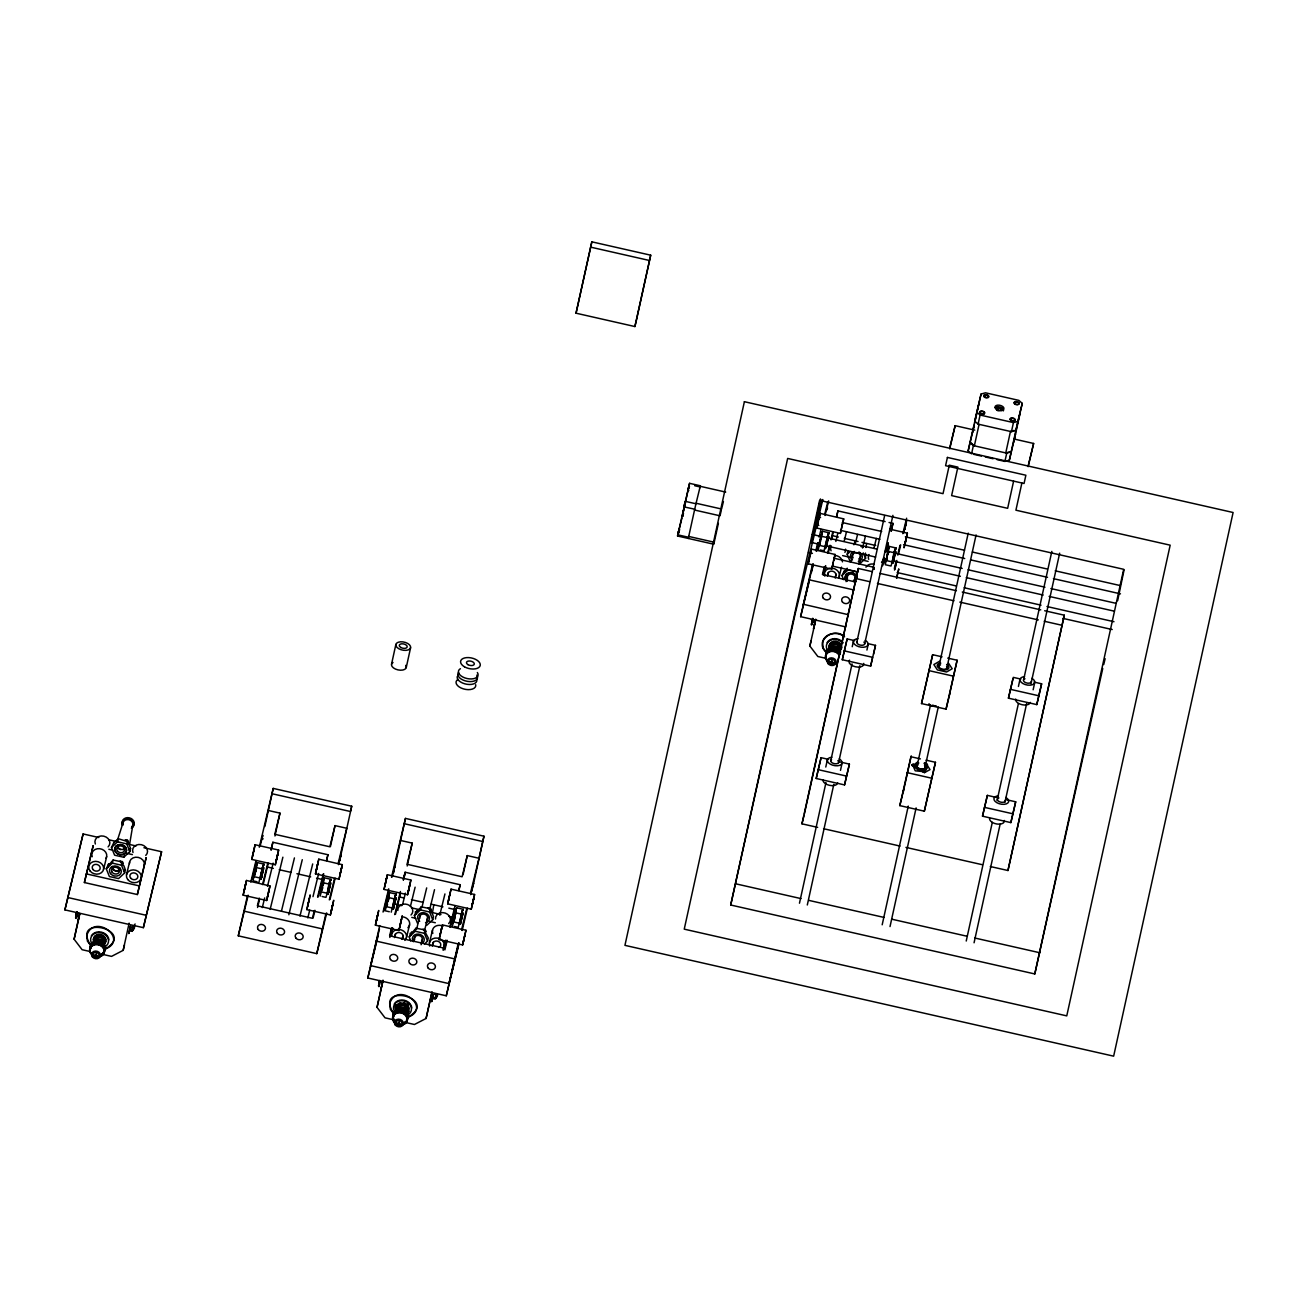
<?xml version="1.0" encoding="UTF-8"?>
<svg xmlns="http://www.w3.org/2000/svg" width="1298" height="1298" viewBox="0 0 1298 1298"><rect width="100%" height="100%" fill="white"/><g stroke="black" fill="none" stroke-linecap="round" stroke-linejoin="round"><path stroke-width="1.5" d="M132.591 929.238C132.153 933.976 128.015 928.962 130.741 926.123M133.045 927.794L133.353 925.604M435.998 996.361C436.128 1001.115 430.968 999.038 433.386 995.16M255.106 871.412L257.377 862.618L264.029 864.127L263.721 865.393L264.029 864.127M331.022 879.33L330.714 880.579L331.022 879.33L324.37 877.821L323.445 880.206L323.17 882.754L328.897 884.052L330.114 880.239L327.583 891.969M389.303 911.731L385.49 910.871L385.474 909.687L389.043 893.868L389.627 892.602L396.279 894.111L395.971 895.377L396.279 894.111M818.843 545.501L822.429 531.271L829.081 532.78L828.789 534.046L829.081 532.78M825.155 547.285L824.603 549.573M891.904 563.008L891.012 566.025L885.301 564.727L888.497 548.859L889.422 546.458L896.091 547.983L895.782 549.232L896.091 547.983M76.047 918.449L76.793 914.895M268.199 893.998L266.69 900.504L243.148 895.166L244.495 889.016M268.654 891.969L270 885.966L246.474 880.466L245.127 886.631M276.847 858.254L275.322 864.76L251.78 859.422L253.37 852.251M277.301 856.226L278.648 850.06L255.106 844.722L253.759 850.888M266.69 900.504L268.264 893.332M270 885.966L268.491 892.326M275.322 864.76L276.912 857.589M331.915 908.438L330.39 914.944L306.847 909.606L308.21 903.457M340.822 871.51L339.005 879.2L315.463 873.862L316.826 867.697M340.757 871.672L342.315 864.663L318.789 859.162L317.442 865.312M330.39 914.944L331.98 907.789M339.005 879.2L340.368 873.035M342.315 864.663L340.822 871.007M400.449 923.981L398.94 930.488L375.398 925.15L376.745 919M409.389 887.053L407.572 894.744L384.03 889.406L385.392 883.24M409.324 887.215L410.898 880.044L387.356 874.706L386.009 880.871M387.956 899.027L386.171 907.253M398.94 930.488L400.287 924.338M407.572 894.744L408.919 888.578M464.149 938.422L462.64 944.944L439.097 939.606L440.444 933.44M464.619 936.393L465.966 930.244L442.423 924.906L441.077 931.055M472.764 902.678L471.255 909.184L447.713 903.846L449.059 897.681M473.235 900.65L474.581 894.484L451.039 889.146L449.692 895.312M455.533 911.034L453.992 918.627M462.64 944.944L464.213 937.773M471.255 909.184L472.602 903.019M832.716 565.182L831.742 569.157L808.2 563.819L809.563 557.669M810.179 555.284L811.526 549.119L835.068 554.457L833.997 559.584M840.99 531.012L840.39 533.413L816.848 528.075L818.421 520.904M842.629 523.824L843.7 518.875L820.174 513.375L819.476 516.75M818.73 546.02L819.671 543.051M821.342 534.646L820.807 537.194M827.718 536.09L827.443 537.469M831.742 569.157L833.316 561.985M840.39 533.413L841.964 526.242M843.7 518.875L842.191 525.219M885.739 561.207L886.372 559.487M894.711 551.277L894.436 552.672M897.81 573.359L898.784 568.897L896.95 576.604M889.73 529.146L907.383 533.154L906.312 538.264M129.897 929.757L129.946 930.909M435.56 998.503L435.511 997.367M257.053 881.748L253.24 880.888L253.224 879.703L257.377 862.618M260.525 877.042L260.038 878.941L263.121 865.052L258.967 882.186M320.233 896.074L324.37 877.821M328.897 884.052L327.112 893.868M392.58 907.416L395.371 895.085L391.217 912.17M454.625 915.658L452.905 922.667L454.949 914.392M461.471 913.289L462.364 910.287L459.362 923.851M820.206 549.963L824.019 550.839L828.173 533.689L825.171 547.318M893.949 552.688L892.343 561.271L895.166 548.892L893.949 552.688L888.221 551.39M888.546 549.476L889.422 546.458M133.207 927.648L133.483 926.399M129.54 844.674L132.867 824.944M432.461 912.802L433.792 904.901M865.944 547.513L866.61 543.57M688.329 538.459L688.735 536.447L714.225 542.223L713.835 544.235L677.54 536.009L689.562 483.327L700.352 485.776L699.947 487.788L700.141 486.961L694.738 485.744M689.562 483.327L682.342 516.215L682.683 514.381M1117.627 600.763L1124.084 569.887M253.97 876.896L255.154 871.315M321.401 890.055L322.147 886.502M386.204 906.88L388.735 895.62M133.142 928.995L133.402 927.956M256.29 865.993L256.193 867.421M263.397 869.238L262.877 871.234M323.283 881.18L322.293 886.648M328.459 892.7L328.994 890.704M392.402 908.275L392.759 907.026M453.099 922.586L453.197 921.158M460.709 922.683L461.228 920.688M819.314 517.237L818.876 518.924M827.54 538.378L827.41 538.962M826.534 546.15L826.177 547.837L826.68 545.468M828.449 537.891L828.156 538.881M834.095 558.903L834.29 557.897L833.77 560.006M888.53 549.881L887.978 552.429M893.527 561.353L893.933 559.876M895.442 553.078L895.149 554.068L895.506 552.916M260.768 878.194L260.541 879.265L261.287 875.874L260.768 878.194L254.1 876.685M327.761 893.381L327.534 894.452L328.28 891.061L327.761 893.381L321.109 891.872M393.408 905.29L392.791 909.249L393.554 904.966M460.011 923.365L459.784 924.436L460.53 921.045L460.011 923.365L453.343 921.856L452.483 926.058M463.272 909.314L462.964 910.563L463.272 909.314L456.62 907.805L456.036 909.071L455.42 912.737L461.131 914.035M825.82 546.847L825.593 547.918L826.339 544.527L825.82 546.847L819.168 545.338L818.308 549.541M892.813 562.034L892.602 563.105L893.349 559.714L892.813 562.034L886.161 560.525M256.177 866.512L255.3 871.445M255.057 874.738L255.025 875.128M261.612 876.815L261.109 879.184L261.758 876.507M263.251 869.92L263.754 867.551L263.105 870.228M321.855 887.134L320.655 892.683L321.32 890.834M321.141 891.207L320.931 892.456M322.991 882.575L323.186 881.699M328.605 892.002L328.118 894.371L329.059 889.974M330.244 885.122L330.747 882.737L329.789 887.151M393.002 908.178L386.35 906.669L388.735 895.896L387.778 898.995M393.862 906.799L393.359 909.168L394.008 906.491M395.484 899.92L395.728 898.703L395.111 901.218M432.623 997.691L433.191 995.095M436.047 997.107L436.323 996.085M453.213 922.067L454.965 914.23M455.663 914.149L455.858 913.127L455.549 914.392M460.109 921.84L460.839 918.562M460.855 921.986L460.352 924.354L461.001 921.677M462.494 915.106L462.721 913.889L462.039 917.134M683.932 506.885L684.922 502.618L683.932 506.885L694.722 509.189L688.54 537.275L677.751 534.825M678.724 532.959L679.179 530.898M817.691 524.214L817.983 522.834M819.022 545.549L821.456 534.825M828.302 538.573L828.805 536.204L827.929 539.887M812.824 618.335L811.347 624.809L812.759 618.497M841.234 529.552L841.737 527.248M886.015 560.736L886.015 559.827M887.102 558.578L887.069 558.984M893.04 559.925L893.008 560.33M893.673 560.655L893.17 563.024L894.111 558.627M895.295 553.775L895.798 551.39L894.922 555.073M905.42 541.688L904.073 547.853L905.209 542.613M76.988 912.056L75.625 917.946L77.02 911.699M133.321 926.594L133.077 927.535M133.223 928.589L132.785 930.617L133.759 926.22M133.743 926.48L133.548 927.113M244.3 889.941L243.927 891.742L244.446 889.617M253.97 849.947L254.343 848.146L253.824 850.271M256.42 868.962L255.82 871.672M262.358 870.309L261.531 874.025M263.04 870.861L263.445 869.06M267.842 895.279L267.469 896.983L267.972 894.955M277.512 855.285L277.886 853.484L277.366 855.609M307.999 904.381L307.642 906.101L308.145 904.073M317.653 864.387L318.01 862.586L317.507 864.711M322.05 889.925L322.65 887.215M323.251 884.944L323.608 883.143L323.299 884.409M329.124 885.171L329.368 884.019M328.41 892.862L328.816 891.077M330.033 886.047L330.438 884.263M332.58 905.485L333.716 900.26L332.207 906.767M340.157 873.96L339.8 875.679L340.952 870.277M376.534 919.925L376.16 921.726L376.68 919.601M377.572 915.69L377.945 913.889L377.426 915.999M386.204 879.947L386.577 878.129L386.074 880.255M387.469 903.943L387.096 905.728L387.421 904.463M394.608 900.293L394.008 903.002M395.29 900.844L395.987 897.535L395.355 900.212M400.076 925.263L399.719 926.983L400.222 924.939M440.249 934.365L439.892 936.085L440.493 933.83M449.887 894.371L450.26 892.57L449.741 894.695M436.144 996.718L435.706 998.681L436.355 995.744M455.176 913.76L455.728 911.082L455.063 912.932M454.3 919.909L454.9 917.215M461.374 915.155L461.91 912.494L458.21 927.356L454.397 926.496M461.423 916.274L461.796 914.473L461.488 915.739M460.66 922.846L461.066 921.061M462.283 916.031L462.98 912.737L462.104 916.404M463.792 939.703L463.418 941.423L463.938 939.395M472.407 903.943L472.034 905.663L472.553 903.635M473.429 899.709L473.802 897.908L472.342 904.057M688.686 487.334C689.27 484.284 686.723 495.982 688.557 487.918M682.797 516.182L683.17 514.495M688.524 490.092L688.297 491.163L688.621 489.898M689.173 487.448L689.4 486.328L689.092 487.642M809.352 558.594L808.995 560.298L809.303 559.114M810.39 554.36L810.747 552.559L810.244 554.668M819.2 544.673L821.293 535.474M820.985 537.226L821.277 534.792M826.469 546.328L826.875 544.527M828.108 539.514L828.513 537.713M832.894 563.932L832.683 565.117M842.564 523.938L842.937 522.137L842.418 524.262M886.21 559.86L886.274 558.659M887.8 552.38L888.27 549.979M893.462 561.515L893.868 559.73M906.247 538.378L906.621 536.577L906.101 538.702M143.932 847.74L161.585 851.731L143.364 927.664L64.9 909.882L83.104 833.949L98.81 837.502M83.104 833.949L64.9 909.882M84.386 882.543L93.164 845.712L84.386 882.543L137.361 894.549L146.139 857.718L137.361 894.549M89.968 951.483L82.115 949.714L74.116 939.217L79.6 913.776L75.673 912.883M79.681 914.506L74.116 939.217M108.237 865.782L113.088 860.039L119.951 861.466L123.862 865.798L125.371 869.855L124.624 872.954L118.556 878.6L109.389 876.523L106.274 868.784L108.691 863.738L107.945 867.145M98.291 956.723L95.695 956.237L96.555 952.424M101.731 954.16L111.547 956.383L123.164 950.347L129.135 923.138M143.364 927.664L161.585 851.731M326.69 913.013L316.777 953.641L238.28 935.842L247.496 895.588M262.099 838.459L262.796 835.247L260.444 844.917M259.292 847.221L273.213 788.405L351.726 806.22L339.541 861.061L340.839 855.771M264.841 826.534L273.213 788.405M263.202 884.36L268.264 863.219M271.201 849.882L272.872 842.256L327.923 854.733L326.658 860.46M274.949 835.993L279.979 813.132L268.248 810.471M322.894 877.61L323.737 873.797M330.422 846.572L335.03 825.609L346.744 828.27L338.259 863.089M316.777 953.641L325.993 913.386M391.525 664.235L395.874 644.425M406.242 667.578L410.59 647.751A7.545 4.089 12.4 0 0 400.401 641.812A7.545 4.089 12.4 0 0 398.713 648.692A7.545 4.089 12.4 0 0 410.59 647.751M458.957 943.808L446.285 995.793L367.821 977.994L379.746 925.571M384.078 910.92L386.025 902.061M391.525 877.205L405.463 818.405L483.976 836.204L473.089 885.755M394.576 867.956L405.463 818.405M395.452 914.344L400.514 893.202M403.451 879.866L405.122 872.24L460.173 884.733L458.908 890.444M404.132 877.626L404.96 873.814M407.199 865.993L412.212 843.116L400.498 840.455M394.835 1020.05L385.035 1017.827L377.037 1007.345L383.007 980.136M383.024 980.671L377.037 1007.345M411.158 933.911L416.009 928.167L422.872 929.579M416.35 912.575L421.201 906.831L428.064 908.243L431.196 910.742L433.5 916.631L432.737 919.73L426.685 925.377M401.212 1024.852L398.616 1024.349L399.476 1020.553M576.036 313.191L591.839 241.834L650.704 255.187L636.182 321.255L634.884 326.544L576.036 313.191L591.839 241.834M404.651 1022.272L414.451 1024.495L426.085 1018.459L431.634 993.213M432.072 991.802L426.085 1018.459M463.078 874.657L467.264 855.593L478.994 858.254L483.976 836.204M446.285 995.793L458.243 943.37M462.169 930.488L467.426 908.178M471.791 891.045L473.559 883.029L470.72 894.646M634.884 326.544L650.704 255.187M714.046 543.051L718.378 523.354M730.709 905.014L819.606 500.363L1123.695 569.303L1034.798 973.954L730.709 905.014L795.317 613.273L822.851 499.535M820.433 498.951L811.477 542.921L822.023 499.6M845.744 626.902L800.623 616.664L812.548 564.241M816.507 551.358L818.454 542.499M826.81 508.702L827.507 505.506M827.816 504.711L828.643 500.898M831.547 539.53L833.316 531.872M836.675 516.62L837.924 510.909L885.122 521.601M825.69 658.281L817.837 656.496L809.855 646.015L815.842 619.341M843.96 572.58L847.221 568.199M834.014 663.505L831.418 663.018L832.294 659.222M817.659 827.378L801.969 823.824L858.303 568.475L872.045 571.591M804.419 813.765L858.303 568.475M839.952 761.958L849.411 764.116L844.544 784.917L816.199 778.476L821.066 757.675L828.627 759.395M867.94 643.63L875.501 645.349L870.65 666.15L842.288 659.725L847.156 638.924L854.717 640.644M821.066 757.675L816.199 778.476M847.156 638.924L842.288 659.725M825.771 767.053L827.361 759.849M852.218 646.729L853.403 641.326M799.471 903.213L825.966 782.564M830.752 760.806L852.04 663.895M856.826 642.137L884.636 515.566M807.307 904.982L833.819 784.333M838.605 762.591L859.893 665.679M864.679 643.922L892.91 515.355M887.54 548.162L888.367 544.349M891.304 531.012L892.975 523.386L889.049 522.494M840.487 770.379L842.077 763.175M866.934 650.055L868.119 644.652M844.544 784.917L849.411 764.116M870.65 666.15L872.58 657.307L844.235 650.882M873.554 654.192L875.501 645.349M894.971 569.157L896.529 562.066M906.734 520.612L904.609 529.714L905.89 524.408M974.766 430.125L955.15 425.663L949.698 448.881M973.37 445.587L971.569 453.846L968.162 450.844L969.963 442.586L973.37 445.587L1006.729 453.148L1011.174 451.931L1009.357 460.19L1004.912 461.407L997.059 459.638M981.077 394.024L974.684 421.12L978.092 424.121L1011.45 431.682L1015.88 430.449L1022.272 403.37L1018.865 400.368L985.506 392.807L981.077 394.024L970.093 442.05L974.36 445.814L979.081 424.349M972.543 432.851L974.003 426.231M974.652 423.164L978.952 403.646M978.092 424.121L980.087 415.036L976.68 412.034M949.925 693.246L946.047 709.13L921.515 703.565L932.645 654.695L942.072 656.82M932.645 654.695L921.515 703.565M926.026 760.157L935.469 762.299L924.338 811.185L899.822 805.62L910.936 756.75L920.379 758.876M903.148 792.413L911.245 755.858M911.683 765.479L913.289 763.857L912.754 766.047L911.845 764.684M929.757 704.636L928.687 704.068L931.915 705.966M882.186 924.793L908.259 806.107M916.956 766.55L930.423 705.236M939.119 665.663L968.227 533.137M890.022 926.577L916.112 807.891M924.793 768.335L938.276 707.004M946.534 669.427L976.08 534.922M924.387 772.878L925.993 771.272L922.229 771.564L924.565 772.099M926.48 764.311L924.322 762.981L927.551 764.879L926.658 763.516M946.047 709.13L957.161 660.244L947.735 658.118M949.617 694.138L957.064 660.228M924.338 811.185L935.469 762.299M1004.912 461.407L1006.729 453.148M1011.45 431.682L1013.446 422.596L1017.875 421.363L1022.272 403.37M1017.875 421.363L1011.304 451.396L1005.755 452.937L1010.461 431.455L1014.16 430.433M1013.738 442.18L1020.147 412.991M1013.608 481.152L1007.654 508.313L951.612 495.609L957.875 467.118L949.292 465.171L943.029 493.662L787.659 458.437L684.241 929.157L1066.761 1015.88L1170.179 545.176L1015.912 510.195L1021.883 483.018M1013.998 439.016L1033.63 443.462L1028.162 466.663M1006.258 799.665L1015.701 801.807L1010.85 822.608L982.505 816.182L987.356 795.382L996.799 797.524M1034.068 682.083L1041.629 683.803L1036.778 704.603L1008.432 698.178L1013.284 677.378L1020.845 679.081M987.356 795.382L982.505 816.182M1012.894 679.146L1008.432 698.178M1018.427 686.464L1020.017 679.243M966.231 941.018L992.305 822.348M997.075 800.59L1018.378 703.678M1023.587 679.941L1051.834 551.39M974.068 942.786L1000.141 824.116M1004.928 802.359L1026.653 703.484M1031.001 683.705L1059.671 553.159M1033.143 689.79L1034.733 682.586M1010.85 822.608L1015.701 801.807M1036.778 704.603L1041.629 683.803M990.293 866.529L1007.962 870.52L1064.295 615.187L1044.679 610.741M1064.295 615.187L1007.962 870.52M1034.798 973.954L1102.748 668.502M129.93 928.492L130.449 926.172M133.077 929.206L133.321 928.135M133.889 925.863L133.353 928.2M255.446 869.92L255.755 868.54M261.661 876.507L262.066 874.787M262.796 871.948L263.202 870.228M276.685 858.595L276.101 861.32L276.62 859.211M308.827 901.072L310.173 894.922L306.847 909.606M322.748 883.727L322.099 886.599M328.362 889.568L327.794 892.278L328.297 890.185M328.978 887.199L329.546 884.49L329.043 886.599M331.753 908.795L331.185 911.439L331.688 909.411M340.985 870.65L341.552 867.924L341.049 870.049M377.361 916.615L378.724 910.45L377.199 916.972M387.68 899.903L388.54 895.847L388.07 897.745M394.073 901.347L394.365 899.968M393.911 906.491L394.3 904.771M395.046 901.948L395.436 900.212M400.904 921.953L402.266 915.788L400.741 922.31M409.551 886.21L410.119 883.467L409.6 885.593M435.982 997.335L436.242 996.264M453.651 920.039L454.284 917.167M460.904 921.677L461.309 919.957M684.663 505.928L684.306 507.583L684.76 505.717M679.552 529.47L679.276 530.671M685.052 504.435L685.409 502.732L685.084 504.062M826.226 543.959L826.875 541.023M826.729 545.16L827.118 543.44M813.132 619.373L812.467 622.326M886.453 558.708L888.465 550.011M896.804 577.448L896.594 578.373L897.032 576.442M76.971 914.522L77.199 913.516M244.219 890.055L244.722 887.994M244.9 887.637L245.695 883.906L245.176 886.015M254.035 849.833L253.175 853.646M254.862 871.948L253.743 877.221M254.7 873.489L256.014 867.794M261.482 872.856L261.823 871.364M261.969 875.128L262.326 873.586M262.537 873.148L262.894 871.607M267.761 895.393L268.199 893.495M268.443 892.975L269.238 889.244L268.718 891.353M277.074 857.232L277.577 855.171M307.934 904.495L308.437 902.451M308.599 902.078L309.411 898.346L308.664 901.429M317.053 866.691L316.241 870.423L316.761 868.313M317.215 866.334L317.718 864.273M321.709 888.676L322.034 887.183M328.962 890.331L329.319 888.773M329.887 886.794L329.205 889.795M332.142 907.416L333.034 903.635L332.434 905.793M332.645 905.371L331.785 909.168M340.092 874.073L340.595 872.029M376.469 920.039L376.972 917.994M377.134 917.621L377.637 915.577M385.603 882.234L384.825 885.885L385.328 883.857M385.782 881.877L386.285 879.817M386.95 903.473L387.291 901.98M388.07 901.656L388.783 898.378L388.134 901.007M394.219 905.112L394.576 903.57M394.77 903.132L395.144 901.591M379.584 981.677L378.529 986.139L379.811 980.412L379.081 983.624M400.011 925.377L400.514 923.332M400.676 922.959L401.488 919.227L400.968 921.337M409.146 887.572L408.351 891.32L409.519 885.82M440.184 934.479L440.671 932.435M440.849 932.061L441.644 928.33L441.125 930.455M449.286 896.675L448.491 900.423L449.011 898.297M449.952 894.257L449.092 898.07M454.868 915.139L453.862 919.568M461.212 920.314L461.569 918.757M461.78 918.335L462.137 916.777M463.727 939.817L464.149 937.935M464.392 937.399L465.187 933.668L464.668 935.793M473.007 901.656L473.494 899.595M678.692 530.785C677.378 536.837 680.282 523.727 678.789 530.558M683.64 509.465L684.549 505.263L682.797 514.154M809.287 558.708L809.79 556.647M817.918 522.948L818.778 519.151M820.482 541.688L820.936 539.676M827.021 543.781L827.394 542.24M832.829 564.046L833.689 560.233M886.761 557.329L887.102 555.836M894.03 558.984L894.387 557.426M905.144 542.726L905.647 540.682M244.657 888.156L245.095 886.242M244.527 889.39L246.474 880.466M253.727 850.498L252.558 855.982L253.078 853.873M254.765 872.921L256.485 865.912M255.657 872.029L256.306 869.222M261.596 873.376L262.245 870.569M262.31 873.635L262.65 872.126M262.212 874.609L262.553 873.1M268.069 894.728L268.621 891.58M276.717 858.984L277.269 855.836M308.243 903.83L308.681 901.915M316.858 868.086L317.41 864.939M321.758 888.108L323.234 882.007M329.303 888.822L329.968 885.885M331.899 907.951L332.337 906.036M376.777 919.373L377.329 916.226M385.425 883.63L385.977 880.482M387.631 900.455L385.912 907.48M393.829 903.359L394.641 899.903M394.462 904.592L394.9 902.11M400.433 923.478L400.871 921.564M400.319 924.711L400.757 922.797M440.606 932.597L441.044 930.682M449.222 896.837L449.66 894.922M436.647 995.826C438.059 989.855 435.495 1000.807 436.615 996.15M437.231 995.517C435.154 1000.287 441.271 991.477 433.24 994.706L431.699 1001.731L432.559 998.194M455.063 916.842L454.414 919.649M461.001 918.189L460.19 921.661M461.455 919.795L461.893 917.297M464.019 939.168L464.587 936.02M472.634 903.408L474.581 894.484M809.709 556.81L810.147 554.895M827.361 542.288L827.702 540.779M841.899 526.404L842.321 524.489M893.641 557.215L894.452 553.759M894.354 557.475L894.711 555.966M905.566 540.844L906.004 538.93M905.452 542.077L907.383 533.154M720.212 514.981L721.201 510.714M77.247 912.9L76.306 917.345M79.697 913.451L78.497 919M244.657 888.659L243.148 895.166M253.597 851.228L255.106 844.722M253.305 852.916L251.78 859.422M254.943 872.97L253.905 876.572M262.602 872.37L262.975 870.698M262.261 874.365L261.385 877.919L261.985 875.501M277.139 856.566L278.648 850.06M316.988 867.356L315.463 873.862M317.28 865.669L318.789 859.162M321.433 889.536L323.007 882.997M322.585 887.881L322.164 889.665M327.81 890.996L328.134 889.552M328.881 891.239L329.254 889.552M329.595 887.556L330.276 884.636M376.907 918.643L375.398 925.15M385.555 882.9L384.03 889.406M385.847 881.212L387.356 874.706M394.495 904.349L393.635 907.902L394.235 905.485M394.852 902.353L395.225 900.682M380.168 981.028L378.919 986.658L379.649 983.673M409.389 886.55L410.898 880.044M449.53 895.652L451.039 889.146M449.222 897.34L447.713 903.846M460.044 920.98L460.384 919.552M461.115 921.223L461.504 919.536M461.845 917.556L462.218 915.869M464.457 936.75L465.966 930.244M683.381 510.617L682.91 512.645M679.454 529.665L678.773 532.845M683.462 513.245L682.878 516.036M810.017 555.625L811.526 549.119M818.357 521.569L817.789 524.019L818.227 522.299M818.649 519.881L820.174 513.375M827.67 541.023L828.043 539.351M833.559 560.963L835.068 554.457M873.846 569.351L874.268 567.534M887.443 554.327L888.303 550.66M887.946 554.863L888.513 552.413M894.663 556.209L895.036 554.538M897.259 575.42L898.005 572.337M905.03 543.878L905.582 541.331M382.813 980.736L380.703 990.163M454.771 914.181L455.647 911.358M435.852 996.686C436.972 991.932 435.187 998.876 435.868 996.312M682.391 515.923L683.089 512.613M809.173 559.844L808.2 563.819M813.181 618.854L811.883 624.792M815.631 619.406L814.187 625.879L814.495 624.695M873.943 569.108L874.138 568.281M886.664 558.237L885.804 561.061M892.862 559.649L892.343 561.872M905.16 543.148L905.355 542.304M254.083 876.621L254.327 875.647M320.898 891.775L321.141 890.785M453.326 921.791L453.57 920.817M817.448 525.674L816.848 528.075M819.152 545.274L819.379 544.3M76.55 913.922L76.906 912.267L76.16 915.512L78.123 915.95M76.614 913.678L75.868 916.923L76.241 915.268L78.188 915.723M77.783 922.034L78.643 918.513M103.564 869.433L106.663 856.729M128.324 842.726L130.579 848.519L129.816 851.618L123.764 857.264L114.597 855.187L111.482 847.448L113.9 842.402M106.274 868.784L112.326 863.138L113.088 860.039M111.482 847.448L117.534 841.802L118.28 838.703L126.733 841.331M124.624 872.954L121.509 865.214L122.385 861.612L120.049 861.077L123.18 863.576L122.385 861.612M129.816 851.618L126.701 843.878L127.577 840.277L125.241 839.757L128.372 842.256L127.577 840.277M123.764 857.264L124.511 854.165M126.506 874.641L129.605 861.921M123.164 950.347L124.462 945.058M129.654 930.082L128.794 933.603L130.335 926.577C136.631 932.126 133.305 925.945 135.106 923.949M250.79 882.056L255.982 860.769M238.28 935.842L248.178 895.214M251.958 879.736L256.193 862.326M259.259 898.102L257.377 905.809L312.429 918.286L314.311 910.579M262.537 884.619L267.713 863.446M270.99 849.963L272.872 842.256M279.979 813.132L274.803 834.306L329.854 846.783L335.03 825.609M257.572 907.48L259.454 899.774M262.31 907.594L264.662 897.94M267.485 886.339L273.148 863.138M270.146 909.379L282.883 857.183M281.488 911.018L294.435 857.913M288.854 914.765L302.272 859.698M299.968 916.145L312.688 863.949M307.821 917.913L309.703 910.19M312.996 896.658L318.659 873.457M317.588 897.113L323.234 873.992M326.512 860.509L327.923 854.733M313.094 918.027L314.96 910.32M318.253 896.853L322.472 879.509L316.582 878.178M351.726 806.22L350.428 811.51L271.931 793.711M329.303 899.855L334.495 878.568M329.984 899.482L335.176 878.194M338.47 864.646L341.309 853.046M383.04 912.04L388.702 888.822M370.53 965.826L379.487 928.897M384.159 909.736L388.913 890.379M392.223 876.848L395.046 865.231L393.294 873.246L394.154 869.709M367.821 977.994L378.14 935.647M391.509 928.086L389.627 935.793L444.679 948.27L446.561 940.579M394.787 914.603L400.417 891.499M403.24 879.947L405.122 872.24M412.212 843.116L407.053 864.29L462.104 876.767L467.264 855.593M389.822 937.464L392.158 927.827M379.454 982.034L379.714 980.98M390.584 936.361L392.418 928.849M379.146 983.397L378.789 985.052L379.535 981.807M390.974 935.647L392.807 928.135M394.543 937.578L395.484 933.716M402.558 904.722L405.382 893.121M402.396 939.363L403.337 935.501M410.411 906.491L415.117 887.167M406.469 937.545L409.568 924.841M410.703 940.953L409.195 936.913L411.612 931.867M417.502 923.3L414.387 915.577L416.82 910.531M409.195 936.913L415.246 931.266L416.009 928.167M414.387 915.577L420.455 909.93L421.201 906.831M413.738 941.001L414.695 937.059M416.609 929.206L419.968 915.431M421.882 907.562L426.685 887.897M421.104 944.749L422.548 938.843M424.462 930.974L427.821 917.215M429.735 909.346L434.522 889.682M424.462 944.068L427.529 941.066L424.414 933.343L425.29 929.741L422.953 929.206L426.085 931.704L425.29 929.741M432.737 919.73L429.622 912.007L430.498 908.405L428.162 907.87L431.293 910.369L430.498 908.405M427.529 941.066L428.291 937.967L424.446 930.796M429.427 942.754L432.526 930.049M432.218 946.128L433.159 942.267M439.762 915.187L444.938 893.933M443.105 950.25L445.392 940.855M443.478 949.536L445.766 940.141M449.838 927.096L454.998 905.907M458.762 890.509L460.173 884.733M444.873 949.941L447.21 940.32M450.503 926.837L454.722 909.509L448.832 908.162M461.553 929.839L466.728 908.551M470.509 893.073L478.994 858.254M449.011 983.397L458.875 942.965M458.94 942.997L449.027 983.624L370.547 965.598M677.54 536.009L681.937 518.016M700.352 485.776L695.955 503.77L685.166 501.32M723.424 501.499L721.591 509.027L696.085 503.251L694.527 510.017L720.033 515.809M815.858 550.693L817.74 542.97M819.152 537.161L821.034 529.422M824.814 513.943L827.637 502.342M803.332 604.495L813.229 563.738M816.539 550.32L818.421 542.596M825.025 515.501L827.394 505.831M800.623 616.664L809.076 582.007M811.428 572.386L813.294 564.679M824.311 566.755L822.445 574.462L855.853 582.039M827.605 553.273L829.487 545.566M830.882 539.79L832.764 532.099M836.529 516.685L837.924 510.909M823.094 574.203L824.976 566.496M828.254 553.013L830.136 545.306M823.403 575.03L825.69 565.636M823.792 574.316L825.609 566.804M814.365 625.295L813.505 628.832L815.322 620.574L811.396 619.681M809.855 646.015L811.136 640.725M827.361 576.247L828.302 572.386M835.847 541.444L837.729 533.721M835.214 578.032L836.155 574.17M844.171 541.298L846.523 531.628M839.287 576.215L841.493 567.145M843.522 579.622L841.996 575.582L844.43 570.536M850.32 561.969L847.205 554.246L848.081 550.644M846.069 581.634L847.497 575.728M850.855 561.969L852.77 554.1M855.171 544.268L857.572 534.435M854.392 581.439L855.35 577.513M858.708 563.738L860.623 555.885M862.537 548.016L865.425 536.22M860.25 560.947L859.487 564.046L865.555 558.4L865.506 553.094M801.969 823.824L804.014 815.436M873.976 548.064L876.345 538.394M882.656 565.766L884.522 558.059M885.934 552.283L888.286 542.645M891.093 531.093L892.975 523.386M883.776 563.575L884.717 559.714M894.354 568.508L896.237 560.768M897.664 554.96L900.017 545.29M902.84 533.673L906.621 518.21M894.5 570.082L896.837 560.444M898.346 554.587L900.698 544.917M903.538 533.3L906.361 521.699M949.682 448.086L955.15 425.663M968.162 450.844L974.23 425.111M899.822 805.62L903.684 789.736M1009.357 460.19L1015.555 433.921M1028.162 465.885L1033.63 443.462M1103.706 664.576L1105.133 658.703M323.056 881.975L323.478 881.099M327.291 892.618L325.96 897.372L322.147 896.512M388.865 894.63L389.627 892.602M442.423 924.906L439.097 939.606M132.931 928.557L133.353 927.34M116.917 841.818L123.067 822.721M853.889 544.787L855.106 540.958M454.608 915.122L456.62 907.805M262.228 868.119L262.715 867.048M329.238 883.305L329.708 882.234M822.429 531.271L821.569 535.474M827.297 536.772L827.783 535.701M894.29 551.958L894.776 550.887M132.072 931.38L133.077 928.232M113.802 842.791L118.28 838.703M850.19 551.601L847.205 554.246M128.989 849.882L130.579 848.519M123.781 871.218L125.371 869.855M841.996 575.582L848.065 569.936L857.232 572.012M939.476 661.331L933.846 664.576L937.383 669.914L946.567 671.991L952.197 668.746L948.643 663.408M917.313 762.234L912.9 765.479L915.22 770.801L925.863 771.856L930.017 769.633L927.421 765.463L924.192 763.581M831.418 663.018L828.919 662.353M95.695 956.237L93.196 955.571M398.616 1024.349L396.117 1023.684M126.701 843.878L117.534 841.802M429.622 912.007L420.455 909.93M121.509 865.214L112.326 863.138M424.414 933.343L415.246 931.266M936.426 706.372L932.175 705.414M590.558 247.123L649.406 260.476M980.087 415.036L1013.446 422.596M973.532 454.3L981.369 456.069M985.296 456.961L993.148 458.746M700.222 486.312L725.712 492.088M816.62 516.718L820.563 517.61M842.256 522.526L881.683 531.466M905.355 536.837L964.495 550.255M972.38 552.039L1047.324 569.027M1055.209 570.812L1120.271 585.576M814.836 524.554L818.795 525.447M840.471 530.363L879.914 539.303M903.57 544.673L964.706 558.529M970.612 559.876L1047.518 577.318M1053.424 578.648L1120.466 593.851M832.489 535.685L838.378 537.015M844.284 538.362L858.043 541.477M861.969 542.369L875.744 545.485M821.228 536.204L826.956 537.502M812.288 534.452L822.153 536.691M828.075 538.037L877.367 549.216M885.252 551.001L889.195 551.893M895.117 553.24L962.159 568.443M968.065 569.773L1044.971 587.215M1050.877 588.562L1115.956 603.31M860.98 546.539L863.316 547.075M812.499 542.742L820.385 544.527M826.291 545.874L875.598 557.053M883.484 558.838L887.426 559.73M893.332 561.077L960.374 576.28M966.296 577.61L1043.186 595.052M1049.109 596.399L1114.171 611.147M842.629 555.609L850.482 557.394M862.245 560.055L868.135 561.401M808.476 552.445L812.418 553.337M834.095 558.254L873.522 567.194M897.161 572.548L956.302 585.95M964.187 587.751L1041.061 605.176M1046.967 606.523L1113.976 621.71M879.882 573.375L956.399 590.72M962.289 592.05L1040.753 609.849M832.326 566.09L857.946 571.899M1062.932 618.383L1112.208 629.546M855.853 578.535L869.579 581.65M877.432 583.435L953.949 600.779M959.822 602.11L1038.303 619.909M1044.192 621.239L1061.845 625.247M808.784 579.719L853.922 589.957M803.348 604.268L848.47 614.733M814.106 621.677L812.142 621.239L812.629 619.049L811.607 623.705L812.094 621.531L814.057 621.969M811.964 622.067L813.927 622.505M928.768 670.579L953.3 676.128M1010.363 689.335L1038.725 695.76M907.075 772.618L931.591 778.183M818.146 769.649L846.491 776.074M984.436 807.356L1012.797 813.781M823.549 828.708L900.049 846.069M905.939 847.399L982.456 864.744M735.869 883.841L801.028 898.605M808.93 900.406L883.97 917.41M891.856 919.211L966.896 936.215M974.798 938.016L1039.958 952.781M404.181 823.695L482.678 841.493M267.437 867.032L273.326 868.378M279.232 869.709L291.028 872.386M296.918 873.716L310.676 876.848M399.67 897.015L403.613 897.908M411.466 899.692L423.262 902.37M431.131 904.154L442.926 906.831M256.177 867.551L261.888 868.849M388.41 897.535L394.138 898.833M395.841 904.284L401.731 905.631M411.531 907.854L419.384 909.622M431.147 912.299L440.963 914.522M448.8 916.307L452.726 917.183M108.61 839.725L118.426 841.948M128.226 844.171L136.079 845.955M411.774 917.394L415.701 918.286M429.427 921.402L435.317 922.732M108.854 849.265L112.78 850.158M126.523 853.273L132.396 854.603M86.301 873.879L139.275 885.885M243.716 911.066L322.228 928.865M375.966 941.05L454.478 958.849M67.626 897.486L146.09 915.268M378.594 981.012L382.504 981.905M433.24 997.205L435.365 997.691M75.982 916.323L77.961 916.842M130.319 929.076L132.445 929.563M865.555 558.4L863.235 552.883M415.263 911.975L416.058 913.938M410.071 933.311L410.866 935.274M262.521 839.4A4.024 3.375 13.7 0 1 263.088 838.703M129.508 863.592A7.545 6.344 13.7 0 1 138.318 857.41A7.545 6.344 13.7 0 1 143.721 866.804M92.239 856.712A7.545 6.344 13.7 0 1 99.686 848.697A7.545 6.344 13.7 0 1 106.047 858.27M95.338 844.008A7.545 6.344 13.7 0 1 103.759 836.155A7.545 6.344 13.7 0 1 108.091 846.896M133.013 852.543A7.545 6.344 13.7 0 1 141.417 844.69A7.545 6.344 13.7 0 1 145.749 855.431M125.208 848.567A4.786 4.024 13.7 0 1 123.18 849.606M120.73 849.606A4.786 4.024 13.7 0 1 117.664 847.708M125.403 846.977A4.008 3.375 13.7 0 1 117.518 846.085M120 869.887A4.786 4.024 13.7 0 1 112.472 869.043M120.195 868.313A4.008 3.375 13.7 0 1 115.554 870.715A4.008 3.375 13.7 0 1 112.374 866.529M95.468 940.758A4.527 3.797 13.7 0 1 100.53 936.053A4.527 3.797 13.7 0 1 103.126 942.494M122.32 825.155A6.036 5.078 13.7 0 1 125.484 819.006A6.036 5.078 13.7 0 1 133.175 821.666A6.036 5.078 13.7 0 1 131.358 828.286M123.261 824.928A5.03 4.235 13.7 0 1 128.875 819.703A5.03 4.235 13.7 0 1 131.763 826.858M122.58 824.1A6.036 5.078 13.7 0 1 125.744 817.951A6.036 5.078 13.7 0 1 133.434 820.612A6.036 5.078 13.7 0 1 131.617 827.215M95.338 941.293A4.527 3.797 13.7 0 1 100.4 936.572A4.527 3.797 13.7 0 1 102.996 943.013M96.101 940.287A3.521 2.953 13.7 0 1 101.082 937.708A3.521 2.953 13.7 0 1 101.552 942.883M92.32 944.279A6.279 5.289 13.7 0 1 94.413 942.316M95.874 941.78A6.279 5.289 13.7 0 1 99.086 941.796M102.007 943.175A6.279 5.289 13.7 0 0 100.644 942.332A5.776 4.867 13.7 0 1 101.796 942.965M103.094 944.279A6.279 5.289 13.7 0 1 103.824 945.577M90.909 948.611A7.545 6.344 13.7 0 1 99.313 940.758A7.545 6.344 13.7 0 1 103.645 951.499M90.146 948.367A7.545 6.344 13.7 0 1 100.822 942.835A7.545 6.344 13.7 0 1 101.844 953.933M90.892 953.852A7.545 6.344 13.7 0 1 93.359 944.847A7.545 6.344 13.7 0 1 103.856 948.465A7.545 6.344 13.7 0 1 99.557 956.853M93.342 942.64A6.279 5.289 13.7 0 1 102.136 942.64M103.223 943.76A6.279 5.289 13.7 0 1 103.954 945.041M104.343 950.915A7.139 6.003 13.7 0 1 101.39 954.598M90.406 947.751A7.139 6.003 13.7 0 1 96.815 943.257A7.139 6.003 13.7 0 1 104.051 947.767M90.325 950.996A7.545 6.344 13.7 0 1 94.868 943.143A7.545 6.344 13.7 0 1 104.424 947.686A7.545 6.344 13.7 0 1 99.865 955.539M104.002 951.418A7.139 6.003 13.7 0 1 102.996 952.683M90.552 948.367A7.139 6.003 13.7 0 1 97.967 942.364A7.139 6.003 13.7 0 1 104.57 949.958M94.316 941.942A4.721 3.975 13.7 0 1 100.368 939.281A4.721 3.975 13.7 0 1 103.159 945.009M95.679 941.894A4.721 3.975 13.7 0 1 102.201 943.37M96.166 941.683A5.776 4.867 13.7 0 1 99.119 941.683M91.217 953.689A7.139 6.003 13.7 0 1 93.553 945.155A7.139 6.003 13.7 0 1 103.499 948.595A7.139 6.003 13.7 0 1 99.411 956.529M96.944 940.401A3.521 2.953 13.7 0 1 97.756 940.109M99.557 940.109A3.521 2.953 13.7 0 1 100.417 940.401M101.796 941.504A3.521 2.953 13.7 0 1 102.396 942.997M93.164 942.916A5.776 4.867 13.7 0 1 99.378 940.628A5.776 4.867 13.7 0 1 104.051 945.382M92.174 944.133A9.054 7.61 13.7 0 1 94.494 933.619A9.054 7.61 13.7 0 1 106.971 936.458A9.054 7.61 13.7 0 1 104.667 946.972M91.379 935.793A9.297 7.82 13.7 0 1 101.39 932.126A9.297 7.82 13.7 0 1 108.902 939.768M105.836 941.164A6.279 5.289 13.7 0 1 103.24 944.392M93.829 941.147A6.279 5.289 13.7 0 1 98.405 934.463A6.279 5.289 13.7 0 1 105.917 939.768M94.446 942.965A6.279 5.289 13.7 0 1 96.036 935.663A6.279 5.289 13.7 0 1 104.716 937.627A6.279 5.289 13.7 0 1 103.11 944.928M865.944 567.177A7.545 6.344 13.7 0 1 874.057 564.192M834.436 555.43A7.545 6.344 13.7 0 1 842.483 561.856M831.077 550.79A7.545 6.344 13.7 0 1 831.369 545.923M845.582 549.151A7.545 6.344 13.7 0 1 844.884 552.348M824.879 576.198A7.545 6.344 13.7 0 1 832.326 568.183A7.545 6.344 13.7 0 1 838.686 577.756M828.173 575.436A4.024 3.375 13.7 0 1 832.132 571.152A4.024 3.375 13.7 0 1 835.539 576.263M883.143 559.341A7.545 6.344 13.7 0 1 881.488 562.229M868.735 559.324A7.545 6.344 13.7 0 1 869.043 554.473M858.919 551.991A5.987 5.03 13.7 0 1 862.294 557.069A5.987 5.03 13.7 0 1 858.335 561.32M852.494 559.99A5.987 5.03 13.7 0 1 854.376 551.472M853.159 557.799A4.008 3.375 13.7 0 1 854.181 553.126A4.008 3.375 13.7 0 1 859.714 554.392A4.008 3.375 13.7 0 1 858.692 559.049M855.658 581.439A5.987 5.03 13.7 0 1 854.506 582.25M846.231 580.368A5.987 5.03 13.7 0 1 849.152 572.905A5.987 5.03 13.7 0 1 857.053 577.837A5.987 5.03 13.7 0 0 848.454 573.018A5.987 5.03 13.7 0 0 847.302 581.326M855.674 581.342A5.987 5.03 13.7 0 1 854.522 582.153M856.485 577.983A5.987 5.03 13.7 0 1 855.333 578.794M854.262 579.833A4.008 3.375 13.7 0 1 853.484 580.384M847.48 578.308A4.008 3.375 13.7 0 1 851.439 574.041A4.008 3.375 13.7 0 1 854.83 579.135M831.207 647.54A4.527 3.797 13.7 0 1 836.253 642.835A4.527 3.797 13.7 0 1 838.849 649.276M831.077 648.075A4.527 3.797 13.7 0 1 836.123 643.37A4.527 3.797 13.7 0 1 838.719 649.811M831.823 647.085A3.521 2.953 13.7 0 1 836.383 644.327A3.521 2.953 13.7 0 1 837.956 649.211M828.059 651.061A6.279 5.289 13.7 0 1 830.152 649.114M836.366 649.114A6.279 5.289 13.7 0 1 838.816 651.077M826.226 653.738A7.545 6.344 13.7 0 1 832.132 647.378A7.545 6.344 13.7 0 1 840.731 652.083M826.291 656.82A7.545 6.344 13.7 0 1 830.834 648.968A7.545 6.344 13.7 0 1 840.39 653.511M828.189 650.525A6.279 5.289 13.7 0 1 838.946 650.541M829.454 649.746A5.776 4.867 13.7 0 1 830.558 648.968M836.285 648.968A5.776 4.867 13.7 0 1 838.54 650.769M826.047 657.778A7.545 6.344 13.7 0 1 830.606 649.925A7.545 6.344 13.7 0 1 840.147 654.484M826.372 653.592A7.139 6.003 13.7 0 1 832.781 649.097A7.139 6.003 13.7 0 1 840.017 653.608M826.047 656.123A7.139 6.003 13.7 0 1 830.736 650.249A7.139 6.003 13.7 0 1 838.946 653.089M837.015 663.002A7.545 6.344 13.7 0 1 835.279 663.651M829.568 663.002A7.545 6.344 13.7 0 1 827.086 652.91A7.545 6.344 13.7 0 1 838.946 654.241M829.974 649.779A4.721 3.975 13.7 0 1 834.89 645.804A4.721 3.975 13.7 0 1 839.254 650.833M836.788 662.71A7.139 6.003 13.7 0 1 835.149 663.31M826.94 660.471A7.139 6.003 13.7 0 1 829.568 651.839A7.139 6.003 13.7 0 1 839.449 655.879M832.667 647.183A3.521 2.953 13.7 0 1 836.155 647.199M836.918 647.67A3.521 2.953 13.7 0 1 837.518 648.286M837.94 649.016A3.521 2.953 13.7 0 1 838.135 649.795M828.432 650.882A5.776 4.867 13.7 0 1 833.608 647.248A5.776 4.867 13.7 0 1 839.481 650.898M832.505 648.286A4.721 3.975 13.7 0 1 834.922 648.286M836.09 648.692A4.721 3.975 13.7 0 1 837.113 649.325M837.924 650.168A4.721 3.975 13.7 0 1 838.492 651.125M827.913 650.931A9.054 7.61 13.7 0 1 830.217 640.417A9.054 7.61 13.7 0 1 842.71 643.24M827.102 642.591A9.297 7.82 13.7 0 1 843.035 642.607M829.552 647.929A6.279 5.289 13.7 0 1 831.904 641.926M833.348 641.39A6.279 5.289 13.7 0 1 836.577 641.39M838.119 641.926A6.279 5.289 13.7 0 1 841.072 649.227M830.168 649.746A6.279 5.289 13.7 0 1 834.809 641.731A6.279 5.289 13.7 0 1 840.942 649.763M827.199 509.773A4.024 3.375 13.7 0 1 827.589 508.053M837.713 783.002A7.545 4.089 12.4 0 1 829.39 785.306A7.545 4.089 12.4 0 1 823.013 779.66M839.238 758.908A7.545 4.089 12.4 0 1 839.725 765.333A7.545 4.089 12.4 0 1 828.465 762.786A7.545 4.089 12.4 0 1 831.872 757.237M837.859 760.644A4.024 2.174 12.4 0 1 837.388 763.549A4.024 2.174 12.4 0 1 832.05 762.737A4.024 2.174 12.4 0 1 831.58 759.687M935.89 705.966A5.987 3.245 12.4 0 1 932.873 705.285M946.631 664.479A5.987 3.245 12.4 0 1 947.021 669.59A5.987 3.245 12.4 0 1 938.081 667.545A5.987 3.245 12.4 0 1 940.79 663.148M946.583 666.734A4.008 2.174 12.4 0 1 944.766 669.265A4.008 2.174 12.4 0 1 939.606 667.707A4.008 2.174 12.4 0 1 940.531 664.901M1030.369 702.413A7.545 4.089 12.4 0 1 1022.045 704.717A7.545 4.089 12.4 0 1 1015.669 699.07M1031.894 678.319A7.545 4.089 12.4 0 1 1032.381 684.744A7.545 4.089 12.4 0 1 1021.12 682.196A7.545 4.089 12.4 0 1 1024.528 676.647M1031.293 681.223A4.024 2.174 12.4 0 1 1025.858 682.732A4.024 2.174 12.4 0 1 1024.966 678.789M1004.311 820.466A7.545 4.089 12.4 0 1 996.961 824.035A7.545 4.089 12.4 0 1 989.595 818.211M1005.836 797.459A7.545 4.089 12.4 0 1 1006.323 803.884A7.545 4.089 12.4 0 1 995.063 801.337A7.545 4.089 12.4 0 1 998.47 795.788M1005.236 800.363A4.024 2.174 12.4 0 1 999.801 801.872A4.024 2.174 12.4 0 1 998.908 797.929M863.754 663.392A7.545 4.089 12.4 0 1 855.431 666.783A7.545 4.089 12.4 0 1 849.541 660.163M865.279 640.385A7.545 4.089 12.4 0 1 865.766 646.826A7.545 4.089 12.4 0 1 854.506 644.262A7.545 4.089 12.4 0 1 857.913 638.713M863.9 642.121A4.024 2.174 12.4 0 1 861.272 645.268A4.024 2.174 12.4 0 1 857.102 641.585M924.695 764.311A5.987 3.245 12.4 0 1 925.085 769.406A5.987 3.245 12.4 0 1 916.145 767.378A5.987 3.245 12.4 0 1 918.854 762.981M924.841 765.333A4.786 2.596 12.4 0 1 923.981 768.903A4.786 2.596 12.4 0 1 917.361 767.41A4.786 2.596 12.4 0 1 918.238 763.841M924.5 765.203A5.987 3.245 12.4 0 1 925.247 770.168A5.987 3.245 12.4 0 1 916.566 768.838A5.987 3.245 12.4 0 1 917.329 764.116M924.874 767.329A4.008 2.174 12.4 0 1 919.941 768.984A4.008 2.174 12.4 0 1 917.832 765.187M429.735 946.08A7.545 6.344 13.7 0 1 437.183 938.065A7.545 6.344 13.7 0 1 443.543 947.637M432.802 944.425A4.024 3.375 13.7 0 1 438.497 941.456A4.024 3.375 13.7 0 1 439.049 947.394M432.834 933.376A7.545 6.344 13.7 0 1 434.879 926.626A7.545 6.344 13.7 0 1 443.105 926.172M401.634 916.761A7.545 6.344 13.7 0 1 408.886 920.736A7.545 6.344 13.7 0 1 407.913 927.713M397.853 910.466A7.545 6.344 13.7 0 1 407.621 904.544A7.545 6.344 13.7 0 1 411.012 915.009M391.655 935.874A7.545 6.344 13.7 0 1 401.423 929.952A7.545 6.344 13.7 0 1 404.814 940.417M395.144 935.874A4.024 3.375 13.7 0 1 400.839 932.921A4.024 3.375 13.7 0 1 401.374 938.843M435.528 919A7.545 6.344 13.7 0 1 445.295 913.094A7.545 6.344 13.7 0 1 448.67 923.559M419.692 921.337A5.987 5.03 13.7 0 1 419.773 913.565A5.987 5.03 13.7 0 1 428.713 915.593A5.987 5.03 13.7 0 1 425.533 922.651M419.871 918.303A4.008 3.375 13.7 0 1 424.349 914.133A4.008 3.375 13.7 0 1 426.653 919.844M413.429 941.715A5.987 5.03 13.7 0 1 414.954 934.755A5.987 5.03 13.7 0 1 423.213 936.621A5.987 5.03 13.7 0 1 421.688 943.581M414.662 939.638A4.008 3.375 13.7 0 1 419.14 935.469A4.008 3.375 13.7 0 1 421.444 941.18M409.341 1011.093A7.512 6.312 13.7 0 1 408.286 1012.408M395.614 1009.536A7.512 6.312 13.7 0 1 395.906 1004.684M407.458 1003.386A7.512 6.312 13.7 0 1 408.756 1004.701M398.389 1008.887A4.527 3.797 13.7 0 1 403.435 1004.165A4.527 3.797 13.7 0 1 406.031 1010.607M398.259 1009.406A4.527 3.797 13.7 0 1 403.305 1004.701A4.527 3.797 13.7 0 1 405.917 1011.142M399.2 1009.195A3.521 2.953 13.7 0 1 402.672 1005.447A3.521 2.953 13.7 0 1 405.641 1009.925M394.738 1013.689A6.279 5.289 13.7 0 1 395.241 1012.391M407.085 1015.085A6.279 5.289 13.7 0 1 407.004 1016.464M393.813 1016.723A7.545 6.344 13.7 0 1 402.234 1008.887A7.545 6.344 13.7 0 1 406.566 1019.611M394.365 1019.709A7.545 6.344 13.7 0 1 393.472 1018.151M393.067 1016.496A7.545 6.344 13.7 0 1 401.877 1010.315A7.545 6.344 13.7 0 1 407.28 1019.725M395.111 1023.311A7.545 6.344 13.7 0 1 395.209 1013.527A7.545 6.344 13.7 0 1 406.485 1016.074A7.545 6.344 13.7 0 1 402.461 1024.982M394.868 1013.154A6.279 5.289 13.7 0 1 395.371 1011.872M396.263 1010.753A6.279 5.289 13.7 0 1 397.464 1009.909M403.678 1009.925A6.279 5.289 13.7 0 1 405.041 1010.769M406.874 1013.17A6.279 5.289 13.7 0 1 407.134 1015.928M397.918 1011.596A7.139 6.003 13.7 0 1 406.599 1015.133A7.139 6.003 13.7 0 1 404.311 1022.727M395.695 1021.737A7.139 6.003 13.7 0 1 394.462 1020.488M393.229 1017.454A7.139 6.003 13.7 0 1 396.279 1012.197M395.436 1021.997A7.545 6.344 13.7 0 1 395.046 1012.537A7.545 6.344 13.7 0 1 406.063 1013.787A7.545 6.344 13.7 0 1 404.522 1023.019M393.456 1016.496A7.139 6.003 13.7 0 1 401.812 1010.639A7.139 6.003 13.7 0 1 406.923 1019.547M397.22 1010.071A4.721 3.975 13.7 0 1 402.688 1007.232A4.721 3.975 13.7 0 1 406.452 1012.164M395.371 1023.067A7.139 6.003 13.7 0 1 395.468 1013.803A7.139 6.003 13.7 0 1 406.128 1016.22A7.139 6.003 13.7 0 1 402.331 1024.641M403.337 1008.53A3.521 2.953 13.7 0 1 404.1 1009M396.896 1010.022A5.776 4.867 13.7 0 1 404.976 1010.022M405.982 1011.045A5.776 4.867 13.7 0 1 406.663 1012.229M406.972 1013.511A5.776 4.867 13.7 0 1 406.891 1014.776M403.272 1010.022A4.721 3.975 13.7 0 1 404.295 1010.655M395.095 1012.262A9.054 7.61 13.7 0 1 397.399 1001.748A9.054 7.61 13.7 0 1 409.892 1004.571A9.054 7.61 13.7 0 1 407.588 1015.085M394.3 1003.922A9.297 7.82 13.7 0 1 404.295 1000.255A9.297 7.82 13.7 0 1 411.823 1007.897M406.663 1004.117A6.279 5.289 13.7 0 1 407.361 1011.677M397.48 1010.558A6.279 5.289 13.7 0 1 400.547 1002.721M403.759 1002.721A6.279 5.289 13.7 0 1 405.301 1003.257M397.35 1011.077A6.279 5.289 13.7 0 1 398.535 1004.035A6.279 5.289 13.7 0 1 406.939 1004.993A6.279 5.289 13.7 0 1 407.231 1012.197M475.685 684.695A10.027 5.435 12.4 0 1 463.354 688.865A10.027 5.435 12.4 0 1 458.064 679.357M476.804 679.568A10.027 5.435 12.4 0 1 467.02 684.306A10.027 5.435 12.4 0 1 457.237 676.566M457.902 675.284A10.027 5.435 12.4 0 1 459.2 674.23M476.788 675.155A10.027 5.435 12.4 0 1 467.669 681.401A10.027 5.435 12.4 0 1 458.551 672.364M477.356 672.51A10.027 5.435 12.4 0 1 466.956 678.513A10.027 5.435 12.4 0 1 460.417 668.681M994.998 407.767A4.527 2.45 12.4 0 1 1000.823 407.312A4.527 2.45 12.4 0 1 1003.224 410.931M997.984 410.72A3.018 1.639 12.4 0 1 996.475 408.189A3.018 1.639 12.4 0 1 1000.709 408.189A3.018 1.639 12.4 0 1 1001.472 410.72M986.512 397.886A2.515 1.363 12.4 0 1 983.77 395.793A2.515 1.363 12.4 0 1 987.518 395.501A2.515 1.363 12.4 0 1 987.681 397.788M1015.085 404.23A2.515 1.363 12.4 0 1 1014.501 402.299A2.515 1.363 12.4 0 1 1017.729 402.299A2.515 1.363 12.4 0 1 1018.881 404.23M1018.103 404.684A2.515 1.363 12.4 0 1 1015.636 404.489M984.468 413.754A2.515 1.363 12.4 0 1 980.671 413.738M980.217 413.413A2.515 1.363 12.4 0 1 980.947 411.482A2.515 1.363 12.4 0 1 984.468 412.699M1010.298 419.952A2.515 1.363 12.4 0 1 1012.7 418.394A2.515 1.363 12.4 0 1 1014.776 420.747A2.515 1.363 12.4 0 1 1010.623 420.309M405.739 665.371A7.545 4.089 12.4 0 1 397.918 669.882A7.545 4.089 12.4 0 1 393.002 662.483M86.852 935.177L87.404 941.147L91.347 946.339C68.81 912.867 138.87 930.049 104.586 949.341C130.125 939.963 94.559 912.526 86.852 935.177M389.773 1003.289L390.325 1009.276L394.268 1014.452C371.731 980.996 441.791 998.178 407.507 1017.454C433.045 1008.092 397.48 980.655 389.773 1003.289M822.575 641.958L823.127 647.945L827.086 653.121C812.662 641.893 834.03 625.896 844.56 636.815C837.875 631.153 825.009 632.629 822.575 641.958M133.337 929.514L134.051 926.285L133.337 929.514M744.387 401.699L624.938 945.35L1113.652 1056.166L1233.1 512.499L744.387 401.699M947.41 457.431L945.593 465.69L1024.057 483.489L1025.874 475.23L947.41 457.431M295.895 938.065A4.024 3.375 13.7 0 0 302.791 938.081A4.024 3.375 13.7 0 0 298.864 932.938A4.024 3.375 13.7 0 0 295.895 938.065M277.334 933.278A4.024 3.375 13.7 0 0 284.213 933.278A4.024 3.375 13.7 0 0 280.303 928.151A4.024 3.375 13.7 0 0 277.334 933.278M258.221 929.53A4.024 3.375 13.7 0 0 265.117 929.53A4.024 3.375 13.7 0 0 261.206 924.403A4.024 3.375 13.7 0 0 258.221 929.53M127.707 879.509A7.545 6.344 13.7 0 0 140.622 879.509A7.545 6.344 13.7 0 0 133.272 869.887A7.545 6.344 13.7 0 0 127.707 879.509M130.579 878.016A4.024 3.375 13.7 0 0 137.474 878.016A4.024 3.375 13.7 0 0 133.548 872.873A4.024 3.375 13.7 0 0 130.579 878.016M90.033 870.958A7.545 6.344 13.7 0 0 102.948 870.974A7.545 6.344 13.7 0 0 95.614 861.353A7.545 6.344 13.7 0 0 90.033 870.958M92.921 869.465A4.024 3.375 13.7 0 0 99.8 869.482A4.024 3.375 13.7 0 0 95.89 864.338A4.024 3.375 13.7 0 0 92.921 869.465M115.717 852.251A5.987 5.03 13.7 0 0 125.971 852.267A5.987 5.03 13.7 0 0 120.162 844.511A5.987 5.03 13.7 0 0 115.733 852.153A5.987 5.03 13.7 0 0 125.987 852.169A5.987 5.03 13.7 0 0 120.13 844.625A5.987 5.03 13.7 0 0 115.717 852.251M117.42 851.001A4.008 3.375 13.7 0 0 124.3 851.017A4.008 3.375 13.7 0 0 120.39 845.89A4.008 3.375 13.7 0 0 117.42 851.001M110.508 873.586A5.987 5.03 13.7 0 0 120.763 873.603A5.987 5.03 13.7 0 0 114.938 865.944A5.987 5.03 13.7 0 0 110.508 873.586M112.228 872.337A4.008 3.375 13.7 0 0 119.092 872.337A4.008 3.375 13.7 0 0 115.181 867.226A4.008 3.375 13.7 0 0 112.228 872.337M92.32 956.821A4.527 3.797 13.7 0 0 100.06 956.837A4.527 3.797 13.7 0 0 95.663 951.061A4.527 3.797 13.7 0 0 92.32 956.821M93.553 956.188A3.018 2.531 13.7 0 0 98.713 956.188A3.018 2.531 13.7 0 0 95.776 952.343A3.018 2.531 13.7 0 0 93.553 956.188M94.251 956.983A1.752 1.476 13.7 0 0 97.269 956.983A1.752 1.476 13.7 0 0 95.549 954.728A1.752 1.476 13.7 0 0 94.251 956.983M828.043 663.619A4.527 3.797 13.7 0 0 835.798 663.619A4.527 3.797 13.7 0 0 831.385 657.843A4.527 3.797 13.7 0 0 828.043 663.619M829.276 662.97A3.018 2.531 13.7 0 0 834.452 662.986A3.018 2.531 13.7 0 0 831.515 659.124A3.018 2.531 13.7 0 0 829.276 662.97M829.99 663.765A1.752 1.476 13.7 0 0 832.991 663.765A1.752 1.476 13.7 0 0 831.288 661.526A1.752 1.476 13.7 0 0 829.99 663.765M842.386 601.931A4.024 3.375 13.7 0 0 849.281 601.931A4.024 3.375 13.7 0 0 845.355 596.804A4.024 3.375 13.7 0 0 842.386 601.931M823.289 598.183A4.024 3.375 13.7 0 0 830.168 598.183A4.024 3.375 13.7 0 0 826.258 593.056A4.024 3.375 13.7 0 0 823.289 598.183M395.241 1024.949A4.527 3.797 13.7 0 0 402.98 1024.949A4.527 3.797 13.7 0 0 398.583 1019.173A4.527 3.797 13.7 0 0 395.241 1024.949M396.474 1024.3A3.018 2.531 13.7 0 0 401.634 1024.317A3.018 2.531 13.7 0 0 398.697 1020.455A3.018 2.531 13.7 0 0 396.474 1024.3M397.172 1025.095A1.752 1.476 13.7 0 0 400.19 1025.095A1.752 1.476 13.7 0 0 398.47 1022.856A1.752 1.476 13.7 0 0 397.172 1025.095M428.145 968.048A4.024 3.375 13.7 0 0 435.025 968.065A4.024 3.375 13.7 0 0 431.114 962.921A4.024 3.375 13.7 0 0 428.145 968.048M409.568 963.262A4.024 3.375 13.7 0 0 416.463 963.262A4.024 3.375 13.7 0 0 412.553 958.135A4.024 3.375 13.7 0 0 409.568 963.262M390.471 959.514A4.024 3.375 13.7 0 0 397.366 959.53A4.024 3.375 13.7 0 0 393.44 954.387A4.024 3.375 13.7 0 0 390.471 959.514M464.424 666.766A10.027 5.435 12.4 0 0 480.211 665.517A10.027 5.435 12.4 0 0 466.647 657.615A10.027 5.435 12.4 0 0 464.424 666.766M467.978 664.657A4.008 2.174 12.4 0 0 474.289 664.154A4.008 2.174 12.4 0 0 468.87 661.006A4.008 2.174 12.4 0 0 467.978 664.657M984.76 396.912A2.515 1.363 12.4 0 0 988.719 396.604A2.515 1.363 12.4 0 0 985.328 394.624A2.515 1.363 12.4 0 0 984.76 396.912M1015.182 403.808A2.515 1.363 12.4 0 0 1019.141 403.5A2.515 1.363 12.4 0 0 1015.734 401.52A2.515 1.363 12.4 0 0 1015.182 403.808M980.769 413.332A2.515 1.363 12.4 0 0 984.728 413.007A2.515 1.363 12.4 0 0 981.32 411.028A2.515 1.363 12.4 0 0 980.769 413.332M1011.174 420.228A2.515 1.363 12.4 0 0 1015.133 419.903A2.515 1.363 12.4 0 0 1011.726 417.924A2.515 1.363 12.4 0 0 1011.174 420.228M996.767 409.259A4.527 2.45 12.4 0 0 1003.889 408.708A4.527 2.45 12.4 0 0 997.773 405.138A4.527 2.45 12.4 0 0 996.767 409.259M997.61 410.217A2.515 1.363 12.4 0 0 1001.569 409.908A2.515 1.363 12.4 0 0 998.162 407.929A2.515 1.363 12.4 0 0 997.61 410.217M400.822 647.475A4.024 2.174 12.4 0 0 407.166 646.972A4.024 2.174 12.4 0 0 401.715 643.808A4.024 2.174 12.4 0 0 400.822 647.475"/></g></svg>
